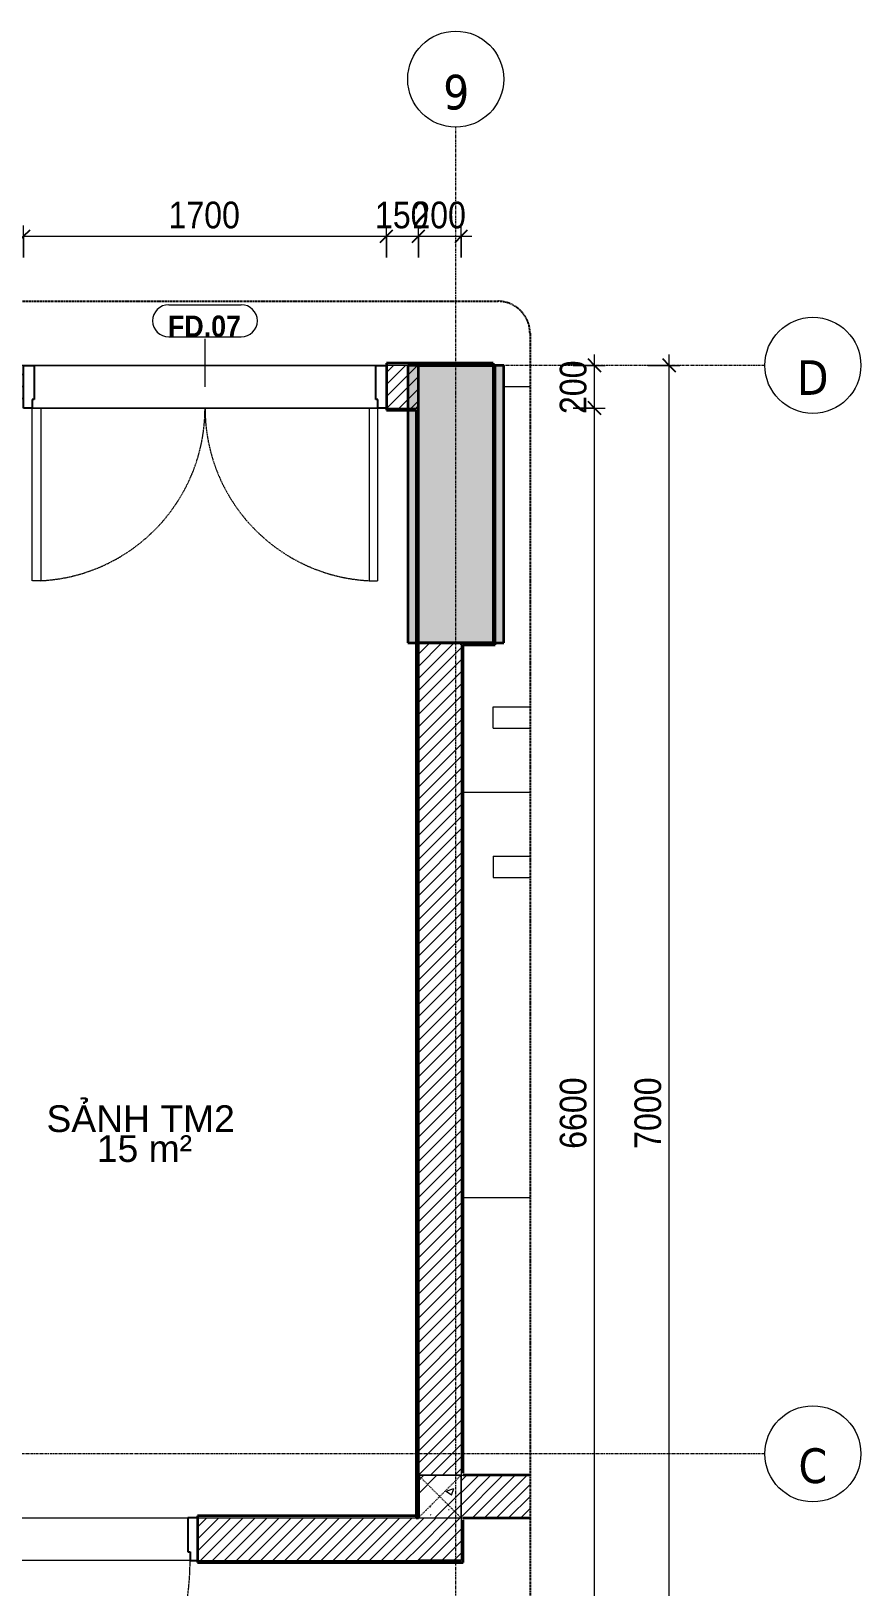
# Model space of a CAD drawing. Header units: millimetres. Extents: x 75804 to 125408, y 2002 to 35126.
# Drawn here: x 81563 to 85451, y 27813 to 35103 of the extents above; entities that cross this region are included whole.
import ezdxf

# ---------------------------------------------------------------- set-up
doc = ezdxf.new("R2010")
doc.units = ezdxf.units.MM
for name, pattern in [('Dash', [6, 3, -3]), ('Dash - Tight', [4.5, 3, -1.5]), ('Grid Line', [22.225, 12.7, -3.175, 3.175, -3.175]), ('Hidden', [7.14375, 4.7625, -2.38125])]:
    doc.linetypes.add(name, pattern=pattern)
for name, color, linetype, lineweight in [('0-1', 7, 'Continuous', 5), ('A-ANNO-DIMS', 211, 'Continuous', 9), ('A-ANNO-DIMS-50', 211, 'Continuous', 9), ('A-AREA-IDEN', 2, 'Continuous', 9), ('A-DETL-GENF-1', 92, 'Dash - Tight', 18), ('A-DETL-GENF-2', 92, 'Hidden', 25), ('A-DOOR', 31, 'Continuous', 18), ('A-DOOR-FRAM', 31, 'Continuous', 25), ('A-DOOR-IDEN', 31, 'Continuous', 9), ('A-FLOR', 192, 'Continuous', 18), ('A-WALL', 113, 'Continuous', 18), ('A-WALL-1', 113, 'Continuous', 35), ('A-WALL-PATT-1', 111, 'Continuous', 18), ('C-PRKG', 70, 'Continuous', 18), ('S-COLS', 52, 'Continuous', 18), ('S-COLS-1', 9, 'Continuous', 5), ('S-COLS-2', 7, 'Continuous', 35), ('S-COLS-3', 52, 'Dash', 18), ('S-COLS-4', 254, 'Continuous', 18), ('S-COLS-5', 52, 'Continuous', 35), ('S-COLS-HDLN', 52, 'Dash', 18), ('S-GRID-1', 1, 'Grid Line', 9), ('S-GRID-IDEN', 1, 'Continuous', 9)]:
    doc.layers.add(name, color=color, linetype=linetype, lineweight=lineweight)
doc.styles.add('Arial_1', font='arial.ttf', dxfattribs={"height": 125})
doc.styles.add('Arial_B', font='arialbd.ttf', dxfattribs={"width": 0.9, "height": 100})
doc.styles.add('Tahoma_B', font='tahomabd.ttf', dxfattribs={"height": 162.5})
doc.styles.add('UTM Avo', font='', dxfattribs={"width": 0.9, "height": 125})
doc.styles.get('UTM Avo').set_extended_font_data('UTM Avo')
doc.dimstyles.new('1_Dim_chi_tiet_2_5', dxfattribs={"dimscale": 304.8, "dimtxt": 124.912619, "dimasz": 0.19685, "dimexe": 0.164042, "dimexo": 0.0625, "dimgap": 0.016404, "dimtad": 1, "dimdec": 0, "dimrnd": 5, "dimzin": 0, "dimdsep": 46, "dimtxsty": 'UTM Avo', "dimblk1": 'OBLIQUE', "dimblk2": 'OBLIQUE', "dimsah": 1, "dimcen": 0.09, "dimdle": 0.164042, "dimazin": 0, "dimtfac": 1, "dimtdec": 4, "dimtix": 1, "dimtmove": 0, "dimatfit": 3, "dimfxl": 0.328084, "dimfxlon": 1, "dimtvp": 1, "dimtolj": 1, "dimtzin": 0, "dimarcsym": 2})
pattern_1 = [(45, (0, 0), (-28.284271, 28.284271), [])]
pattern_2 = [(50, (0, 0), (364.3679, -31.8783), [38.1, -419.1]), (355, (0, 0), (-70.4859, 382.1133), [30.48, -335.28]), (100.451, (30.36, -2.66), (293.885, 350.2334), [32.38, -356.18]), (46.184, (0, 101.6), (542.1585, -84.0858), [57.15, -628.65]), (96.636, (45.2, 94.6), (474.805, 494.8554), [48.57, -534.27]), (351.184, (0, 101.6), (474.8102, 494.85), [45.72, -502.92]), (21, (50.8, 76.2), (303.2285, -204.5305), [38.1, -419.1]), (326, (50.8, 76.2), (123.6039, 368.376), [30.48, -335.28]), (71.451, (76.07, 59.16), (426.8341, 163.8427), [32.38, -356.18]), (37.5, (0, 0), (6.17665, 169.11015), [3.353, -327.863, 3.353, -337.007, -336.55]), (37.5, (0, 0), (6.17665, 169.11015), [-671.576, 3.353, -333.197]), (7.5, (0, 0), (133.63888, 200.3615), [3.353, -190.703, 3.353, -320.243, -128.27]), (7.5, (0, 0), (133.63888, 200.3615), [-517.652, 3.353, -124.917]), (327.5, (-113.28, 0), (271.18182, -11.45836), [3.353, -123.647, 3.353, -392.887, -525.78]), (327.5, (-113.28, 0), (271.18182, -11.45836), [-523.24, 3.353, -522.427]), (317.5, (-164.08, 0), (296.2585, 50.85285), [3.353, -161.747, 3.353, -259.791, -373.38]), (317.5, (-164.08, 0), (296.2585, 50.85285), [-428.244, 3.353, -370.027]), (45, (0, 0), (-125.7236, 125.7236), []), (45, (0, 190.5), (-125.7236, 125.7236), [])]

# ---------------------------------------------------------------- blocks, each defined once
blk = doc.blocks.new('NCV_TKTC_KET CAU_rvt-1-TKCS_THANG MÁY TM2- MẶT BẰNG TẦNG HẦM')
at = {"layer": 'S-COLS-1'}
blk.add_hatch(color=256, dxfattribs=at).paths.add_polyline_path([(83777.6, 32236.9), (83777.6, 33536.9), (83327.6, 33536.9), (83327.6, 32236.9)])
at = {"layer": 'S-COLS-2'}
for p, q in [((83777.6, 33536.9), (83327.6, 33536.9)), ((83327.6, 33536.9), (83327.6, 32236.9)), ((83777.6, 32236.9), (83777.6, 33536.9)), ((83327.6, 32236.9), (83777.6, 32236.9))]:
    blk.add_line(p, q, dxfattribs=at)
blk = doc.blocks.new('FD_07 - FD_07-1700x2200-CỬA ĐI 2 CÁNH-957538-TKCS_THANG MÁY TM2- MẶT BẰNG TẦNG HẦM')
at = {"layer": 'A-DETL-GENF-1'}
for p, q in [((-810, -910), (-810, -100)), ((-810, -100), (-770, -100)), ((-770, -100), (-770, -910)), ((810, -100), (770, -100)), ((770, -100), (770, -910)), ((810, -910), (810, -100)), ((-770, -910), (-810, -910)), ((770, -910), (810, -910))]:
    blk.add_line(p, q, dxfattribs=at)
for centre, start, end in [((-810, -100), 272.83057, 360), ((810, -100), 180, 267.16943)]:
    blk.add_arc(centre, 810, start, end, dxfattribs=at)
at = {"layer": 'A-DOOR'}
for p, q in [((800, 100), (-800, 100)), ((-810, -100), (810, -100))]:
    blk.add_line(p, q, dxfattribs=at)
at = {"layer": 'A-DOOR-FRAM'}
for p, q in [((-850, 100), (-800, 100)), ((-850, -100), (-850, 100)), ((-800, 100), (-800, -60)), ((800, 100), (850, 100)), ((800, -60), (800, 100)), ((850, 100), (850, -100)), ((-800, -60), (-810, -60)), ((-810, -60), (-810, -100)), ((810, -60), (800, -60)), ((810, -100), (810, -60)), ((-810, -100), (-850, -100)), ((850, -100), (810, -100))]:
    blk.add_line(p, q, dxfattribs=at)
blk = doc.blocks.new('FD_01 - FD_01-1200x2200mm-1787917-TKCS_THANG MÁY TM2- MẶT BẰNG TẦNG HẦM')
at = {"layer": 'A-DETL-GENF-1'}
for p, q in [((570, 100), (570, 1320)), ((570, 1320), (610, 1320)), ((610, 1320), (610, 100)), ((610, 100), (570, 100))]:
    blk.add_line(p, q, dxfattribs=at)
blk.add_arc((610, 100), 1220, 91.87889, 180, dxfattribs=at)
at = {"layer": 'A-DOOR-FRAM'}
for p, q in [((-610, 100), (-645, 100)), ((-645, 100), (-645, -100)), ((-610, 60), (-610, 100)), ((645, 100), (610, 100)), ((610, 100), (610, 60)), ((645, -100), (645, 100)), ((-600, 60), (-610, 60)), ((-600, -100), (-600, 60)), ((610, 60), (600, 60)), ((600, 60), (600, -100)), ((-645, -100), (-600, -100)), ((600, -100), (645, -100))]:
    blk.add_line(p, q, dxfattribs=at)
blk = doc.blocks.new('XE MAY2 - xe may 2-612722-TKCS_THANG MÁY TM2- MẶT BẰNG TẦNG HẦM')
at = {"layer": 'C-PRKG'}
for p, q in [((-1900, 476.9), (-1900, 790)), ((0, 790), (0, 476.9)), ((-300, 650), (-400, 650)), ((-400, 650), (-400, 476.9)), ((-300, 650), (-300, 476.9))]:
    blk.add_line(p, q, dxfattribs=at)
blk = doc.blocks.new('XE MAY2 - xe may 2-V3-TKCS_THANG MÁY TM2- MẶT BẰNG TẦNG HẦM')
at = {"layer": 'C-PRKG'}
for p, q in [((-1900, -476.9), (-1900, -600)), ((-400, -650), (-400, -476.9)), ((-300, -650), (-300, -476.9)), ((0, -790), (0, -476.9)), ((-300, -650), (-400, -650))]:
    blk.add_line(p, q, dxfattribs=at)
blk = doc.blocks.new('G1_SOF - BO TRU - 200x200-3845341-TKCS_THANG MÁY TM2- MẶT BẰNG TẦNG HẦM')
at = {"layer": 'S-COLS-HDLN'}
for p, q in [((-100, 100), (100, -100)), ((100, 100), (-100, -100))]:
    blk.add_line(p, q, dxfattribs=at)
blk = doc.blocks.new('BORDER VIEW - BORDER VIEW-1938873-TKCS_THANG MÁY TM2- MẶT BẰNG TẦNG HẦM')
at = {"layer": 'A-DETL-GENF-2'}
for p, q in [((150, 8500), (6798.1, 8500)), ((6948.1, 8350), (6948.1, 150))]:
    blk.add_line(p, q, dxfattribs=at)
blk.add_arc((6798.1, 8350), 150, 0, 90, dxfattribs=at)
blk = doc.blocks.new('Grid - M_Grid Head - Circle-353313-TKCS_THANG MÁY TM2- MẶT BẰNG TẦNG HẦM')
at = {"layer": 'S-GRID-IDEN'}
blk.add_circle((0, 0), 4.5, dxfattribs=at)
blk = doc.blocks.new('STN_Door Tag - STN_Door Tag-1788670-TKCS_THANG MÁY TM2- MẶT BẰNG TẦNG HẦM')
at = {"layer": 'A-DOOR-IDEN'}
for p, q in [((-3.37, 1.49), (3.43, 1.49)), ((-3.37, -1.52), (3.43, -1.52))]:
    blk.add_line(p, q, dxfattribs=at)
for centre, start, end in [((-3.37, -0.01), 90, 270), ((3.43, -0.01), 270, 90)]:
    blk.add_arc(centre, 1.51, start, end, dxfattribs=at)
blk = doc.blocks.new('DIMBLOCK5-TKCS_THANG MÁY TM2- MẶT BẰNG TẦNG HẦM')
at = {"layer": 'A-ANNO-DIMS-50'}
for p, q in [((81527.6, 34041.4), (81527.6, 34191.4)), ((83227.6, 34041.4), (83227.6, 34191.4)), ((81527.6, 34141.4), (83227.6, 34141.4)), ((81527.6, 34141.4), (81527.6, 34041.4)), ((83227.6, 34141.4), (83227.6, 34041.4))]:
    blk.add_line(p, q, dxfattribs=at)
at = {"layer": 'A-ANNO-DIMS-50', "lineweight": 25}
for p, q in [((81527.6, 34141.4), (81497.6, 34111.4)), ((81527.6, 34141.4), (81557.6, 34171.4)), ((83227.6, 34141.4), (83197.6, 34111.4)), ((83227.6, 34141.4), (83257.6, 34171.4))]:
    blk.add_line(p, q, dxfattribs=at)
at = {"layer": 'A-ANNO-DIMS-50', "color": 0, "insert": (82206.4, 34303.8), "char_height": 125, "width": 410.824, "attachment_point": 1, "line_spacing_factor": 1.110334, "style": 'UTM Avo'}
blk.add_mtext('1700', dxfattribs=at)
blk = doc.blocks.new('_Oblique')
at = {"color": 0, "linetype": 'ByBlock', "lineweight": -2}
blk.add_line((-0.5, -0.5), (0.5, 0.5), dxfattribs=at)
blk = doc.blocks.new('DIMBLOCK6-TKCS_THANG MÁY TM2- MẶT BẰNG TẦNG HẦM')
at = {"layer": 'A-ANNO-DIMS-50'}
for p, q in [((83227.6, 34041.4), (83227.6, 34191.4)), ((83377.6, 34041.4), (83377.6, 34191.4)), ((83227.6, 34141.4), (83377.6, 34141.4)), ((83227.6, 34141.4), (83227.6, 34041.4)), ((83377.6, 34141.4), (83377.6, 34041.4))]:
    blk.add_line(p, q, dxfattribs=at)
at = {"layer": 'A-ANNO-DIMS-50', "lineweight": 25}
for p, q in [((83227.6, 34141.4), (83197.6, 34111.4)), ((83227.6, 34141.4), (83257.6, 34171.4)), ((83377.6, 34141.4), (83347.6, 34111.4)), ((83377.6, 34141.4), (83407.6, 34171.4))]:
    blk.add_line(p, q, dxfattribs=at)
at = {"layer": 'A-ANNO-DIMS-50', "color": 0, "insert": (83174.2, 34303.8), "char_height": 125, "width": 308.118, "attachment_point": 1, "line_spacing_factor": 1.110334, "style": 'UTM Avo'}
blk.add_mtext('150', dxfattribs=at)
blk = doc.blocks.new('DIMBLOCK7-TKCS_THANG MÁY TM2- MẶT BẰNG TẦNG HẦM')
at = {"layer": 'A-ANNO-DIMS-50'}
for p, q in [((83377.6, 34041.4), (83377.6, 34191.4)), ((83577.6, 34041.4), (83577.6, 34191.4)), ((83377.6, 34141.4), (83627.6, 34141.4)), ((83377.6, 34141.4), (83377.6, 34041.4)), ((83577.6, 34141.4), (83577.6, 34041.4))]:
    blk.add_line(p, q, dxfattribs=at)
at = {"layer": 'A-ANNO-DIMS-50', "lineweight": 25}
for p, q in [((83377.6, 34141.4), (83347.6, 34111.4)), ((83377.6, 34141.4), (83407.6, 34171.4)), ((83577.6, 34141.4), (83547.6, 34111.4)), ((83577.6, 34141.4), (83607.6, 34171.4))]:
    blk.add_line(p, q, dxfattribs=at)
at = {"layer": 'A-ANNO-DIMS-50', "color": 0, "insert": (83349.2, 34303.8), "char_height": 125, "width": 308.118, "attachment_point": 1, "line_spacing_factor": 1.110334, "style": 'UTM Avo'}
blk.add_mtext('200', dxfattribs=at)
blk = doc.blocks.new('DIMBLOCK21-TKCS_THANG MÁY TM2- MẶT BẰNG TẦNG HẦM')
at = {"layer": 'A-ANNO-DIMS-50'}
for p, q in [((84102.5, 33336.9), (84252.5, 33336.9)), ((84202.5, 33336.9), (84102.5, 33336.9)), ((84202.5, 26736.9), (84202.5, 33336.9)), ((84102.5, 26736.9), (84252.5, 26736.9)), ((84202.5, 26736.9), (84102.5, 26736.9))]:
    blk.add_line(p, q, dxfattribs=at)
at = {"layer": 'A-ANNO-DIMS-50', "lineweight": 25}
for p, q in [((84202.5, 33336.9), (84172.5, 33366.9)), ((84202.5, 33336.9), (84232.5, 33306.9)), ((84202.5, 26736.9), (84172.5, 26766.9)), ((84202.5, 26736.9), (84232.5, 26706.9))]:
    blk.add_line(p, q, dxfattribs=at)
at = {"layer": 'A-ANNO-DIMS-50', "color": 0, "insert": (84040.1, 29865.8), "char_height": 125, "width": 410.824, "attachment_point": 1, "rotation": 90, "line_spacing_factor": 1.110334, "style": 'UTM Avo'}
blk.add_mtext('6600', dxfattribs=at)
blk = doc.blocks.new('DIMBLOCK22-TKCS_THANG MÁY TM2- MẶT BẰNG TẦNG HẦM')
at = {"layer": 'A-ANNO-DIMS-50'}
for p, q in [((84102.5, 33536.9), (84252.5, 33536.9)), ((84202.5, 33536.9), (84102.5, 33536.9)), ((84202.5, 33336.9), (84202.5, 33586.9)), ((84102.5, 33336.9), (84252.5, 33336.9)), ((84202.5, 33336.9), (84102.5, 33336.9))]:
    blk.add_line(p, q, dxfattribs=at)
at = {"layer": 'A-ANNO-DIMS-50', "lineweight": 25}
for p, q in [((84202.5, 33536.9), (84172.5, 33566.9)), ((84202.5, 33536.9), (84232.5, 33506.9)), ((84202.5, 33336.9), (84172.5, 33366.9)), ((84202.5, 33336.9), (84232.5, 33306.9))]:
    blk.add_line(p, q, dxfattribs=at)
at = {"layer": 'A-ANNO-DIMS-50', "color": 0, "insert": (84040.1, 33308.6), "char_height": 125, "width": 308.118, "attachment_point": 1, "rotation": 90, "line_spacing_factor": 1.110334, "style": 'UTM Avo'}
blk.add_mtext('200', dxfattribs=at)
blk = doc.blocks.new('DIMBLOCK23-TKCS_THANG MÁY TM2- MẶT BẰNG TẦNG HẦM')
at = {"layer": 'A-ANNO-DIMS-50'}
for p, q in [((84452.5, 33536.9), (84602.5, 33536.9)), ((84552.5, 33536.9), (84452.5, 33536.9)), ((84552.5, 26486.9), (84552.5, 33586.9)), ((84452.5, 26536.9), (84602.5, 26536.9)), ((84552.5, 26536.9), (84452.5, 26536.9))]:
    blk.add_line(p, q, dxfattribs=at)
at = {"layer": 'A-ANNO-DIMS-50', "lineweight": 25}
for p, q in [((84552.5, 33536.9), (84522.5, 33566.9)), ((84552.5, 33536.9), (84582.5, 33506.9)), ((84552.5, 26536.9), (84522.5, 26566.9)), ((84552.5, 26536.9), (84582.5, 26506.9))]:
    blk.add_line(p, q, dxfattribs=at)
at = {"layer": 'A-ANNO-DIMS-50', "color": 0, "insert": (84390.1, 29865.8), "char_height": 125, "width": 410.824, "attachment_point": 1, "rotation": 90, "line_spacing_factor": 1.110334, "style": 'UTM Avo'}
blk.add_mtext('7000', dxfattribs=at)

msp = doc.modelspace()

# ---------------------------------------------------------------- hatches: boundary and pattern name
at = {"layer": 'A-WALL-PATT-1'}
h = msp.add_hatch(dxfattribs=at)
h.set_pattern_fill('FP_1', color=256, style=0, pattern_type=2)
h.set_pattern_definition(pattern_1)
h.paths.add_polyline_path([(83367.6, 33336.9), (83377.6, 33336.9), (83377.6, 33536.9), (83227.6, 33536.9), (83227.6, 33336.9)])
h.paths.add_polyline_path([(81527.6, 33336.9), (81527.6, 33536.9), (80552.6, 33536.9), (80552.6, 33336.9), (80842.4, 33336.9)])
h = msp.add_hatch(dxfattribs=at)
h.set_pattern_fill('FP_1', color=256, style=0, pattern_type=2)
h.set_pattern_definition(pattern_1)
h.paths.add_polyline_path([(83577.6, 27936.9), (83577.6, 28136.9), (83377.6, 28136.9), (83377.6, 27936.9)])
h.paths.add_polyline_path([(83377.6, 28336.9), (83577.6, 28336.9), (83577.6, 32237), (83377.6, 32237), (83377.6, 29734.6)])
h = msp.add_hatch(dxfattribs=at)
h.set_pattern_fill('FP_1', color=256, style=0, pattern_type=2)
h.set_pattern_definition(pattern_1)
h.paths.add_polyline_path([(83900.7, 28136.9), (83900.7, 28336.9), (83577.6, 28336.9), (83577.6, 28136.9), (83587.6, 28136.9)])
h = msp.add_hatch(dxfattribs=at)
h.set_pattern_fill('FP_1', color=256, style=0, pattern_type=2)
h.set_pattern_definition(pattern_1)
h.paths.add_polyline_path([(83377.6, 27936.9), (83377.6, 28136.9), (82342.6, 28136.9), (82342.6, 27936.9), (82796.4, 27936.9)])
h.paths.add_polyline_path([(80842.4, 27936.9), (81052.6, 27936.9), (81052.6, 28136.9), (80552.6, 28136.9), (80552.6, 27936.9)])
at = {"layer": 'S-COLS-4'}
h = msp.add_hatch(dxfattribs=at)
h.set_pattern_fill('FP_2', color=256, style=0, pattern_type=2)
h.set_pattern_definition(pattern_2)
h.paths.add_polyline_path([(83577.6, 28136.9), (83577.6, 28336.9), (83377.6, 28336.9), (83377.6, 28136.9)])
h = msp.add_hatch(dxfattribs=at)
h.set_pattern_fill('FP_2', color=256, style=0, pattern_type=2)
h.set_pattern_definition(pattern_2)
h.paths.add_polyline_path([(83577.6, 28136.9), (83577.6, 28336.9), (83377.6, 28336.9), (83377.6, 28136.9)])

# ---------------------------------------------------------------- linework, layer by layer
at = {"layer": 'A-DOOR-IDEN'}
msp.add_line((82377.6, 33436.9), (82377.6, 33661.6), dxfattribs=at)
at = {"layer": 'A-FLOR'}
for p, q in [((81577.6, 33536.9), (83177.6, 33536.9)), ((83187.6, 33336.9), (81567.6, 33336.9)), ((81097.6, 28136.9), (82297.6, 28136.9)), ((82307.6, 27936.9), (81087.6, 27936.9))]:
    msp.add_line(p, q, dxfattribs=at)
at = {"layer": 'A-WALL'}
for p, q in [((83377.6, 33536.9), (83227.6, 33536.9)), ((83227.6, 33336.9), (83367.6, 33336.9)), ((83577.6, 32226.9), (83577.6, 28136.9)), ((83377.6, 28336.9), (83587.6, 28336.9)), ((82342.6, 28136.9), (83587.6, 28136.9)), ((83577.6, 28136.9), (83577.6, 27936.9)), ((82342.6, 27936.9), (83377.6, 27936.9))]:
    msp.add_line(p, q, dxfattribs=at)
at = {"layer": 'A-WALL-1'}
for p, q in [((83227.6, 33546.9), (83227.6, 33326.9)), ((83727.6, 33546.9), (83227.6, 33546.9)), ((83377.6, 33336.9), (83377.6, 33536.9)), ((83377.6, 33536.9), (83737.6, 33536.9)), ((83727.6, 33546.9), (83727.6, 32236.9)), ((83737.6, 32226.9), (83737.6, 33536.9)), ((83227.6, 33326.9), (83367.6, 33326.9)), ((83377.6, 33336.9), (83367.6, 33336.9)), ((83367.6, 33326.9), (83367.6, 28136.9)), ((83377.6, 28136.9), (83377.6, 33336.9)), ((83577.6, 32237), (83377.6, 32237)), ((83577.6, 32237), (83577.6, 32226.9)), ((83727.6, 32236.9), (83577.6, 32236.9)), ((83587.6, 32226.9), (83737.6, 32226.9)), ((83587.6, 28346.9), (83587.6, 32226.9)), ((83900.7, 28336.9), (83587.6, 28336.9)), ((82342.6, 28146.9), (82342.6, 27926.9)), ((83377.6, 28146.9), (82342.6, 28146.9)), ((83367.6, 28136.9), (83377.6, 28136.9)), ((83587.6, 28136.9), (83900.7, 28136.9)), ((83587.6, 27926.9), (83587.6, 28126.9)), ((82342.6, 27926.9), (83587.6, 27926.9)), ((83377.6, 27936.9), (83577.6, 27936.9))]:
    msp.add_line(p, q, dxfattribs=at)
at = {"layer": 'S-COLS'}
for p, q in [((83577.6, 28336.9), (83377.6, 28336.9)), ((83577.6, 28136.9), (83577.6, 28336.9)), ((83377.6, 28136.9), (83577.6, 28136.9))]:
    msp.add_line(p, q, dxfattribs=at)
at = {"layer": 'S-COLS-5'}
msp.add_line((83377.6, 28336.9), (83377.6, 28136.9), dxfattribs=at)
at = {"layer": 'S-GRID-1'}
for p, q in [((83552.6, 33402.9), (83552.6, 34652.9)), ((83751.4, 33536.9), (77503.7, 33536.9)), ((85001.4, 33536.9), (83751.4, 33536.9)), ((83552.6, 25449.1), (83552.6, 33402.9)), ((83751.4, 28436.9), (77503.7, 28436.9)), ((85001.4, 28436.9), (83751.4, 28436.9))]:
    msp.add_line(p, q, dxfattribs=at)

# ---------------------------------------------------------------- block references
at = {"layer": '0-1'}
msp.add_blockref('NCV_TKTC_KET CAU_rvt-1-TKCS_THANG MÁY TM2- MẶT BẰNG TẦNG HẦM', (0, 0), dxfattribs=at)
at = {"layer": 'A-DETL-GENF-1'}
msp.add_blockref('BORDER VIEW - BORDER VIEW-1938873-TKCS_THANG MÁY TM2- MẶT BẰNG TẦNG HẦM', (76952.6, 25336.9), dxfattribs=at)
at = {"layer": 'A-DOOR'}
msp.add_blockref('FD_07 - FD_07-1700x2200-CỬA ĐI 2 CÁNH-957538-TKCS_THANG MÁY TM2- MẶT BẰNG TẦNG HẦM', (82377.6, 33436.9), dxfattribs=at)
at = {"layer": 'A-DOOR', "rotation": 180}
msp.add_blockref('FD_01 - FD_01-1200x2200mm-1787917-TKCS_THANG MÁY TM2- MẶT BẰNG TẦNG HẦM', (81697.6, 28036.9), dxfattribs=at)
at = {"layer": 'A-DOOR-IDEN', "xscale": 49.99999999999998, "yscale": 49.99999999999998, "zscale": 49.99999999999998}
msp.add_blockref('STN_Door Tag - STN_Door Tag-1788670-TKCS_THANG MÁY TM2- MẶT BẰNG TẦNG HẦM', (82376, 33746.1), dxfattribs=at)
at = {"layer": 'C-PRKG'}
for name, rotation in [('XE MAY2 - xe may 2-V3-TKCS_THANG MÁY TM2- MẶT BẰNG TẦNG HẦM', 270.0000000000008), ('XE MAY2 - xe may 2-612722-TKCS_THANG MÁY TM2- MẶT BẰNG TẦNG HẦM', 89.99999999999959)]:
    msp.add_blockref(name, (84377.6, 31536.9), dxfattribs=dict(at, rotation=rotation))
at = {"layer": 'S-COLS-3'}
msp.add_blockref('G1_SOF - BO TRU - 200x200-3845341-TKCS_THANG MÁY TM2- MẶT BẰNG TẦNG HẦM', (83477.6, 28236.9), dxfattribs=at)
at = {"layer": 'S-GRID-IDEN', "xscale": 49.99999999999998, "yscale": 49.99999999999998, "zscale": 49.99999999999998}
msp.add_blockref('Grid - M_Grid Head - Circle-353313-TKCS_THANG MÁY TM2- MẶT BẰNG TẦNG HẦM', (83552.6, 34877.9), dxfattribs=at)
at = {"layer": 'S-GRID-IDEN', "xscale": 49.99999999999998, "yscale": 49.99999999999998, "zscale": 49.99999999999998, "rotation": 89.9999999999998}
for p in [(85226.4, 33536.9), (85226.4, 28436.9)]:
    msp.add_blockref('Grid - M_Grid Head - Circle-353313-TKCS_THANG MÁY TM2- MẶT BẰNG TẦNG HẦM', p, dxfattribs=at)

# ---------------------------------------------------------------- texts
at = {"layer": 'A-AREA-IDEN', "char_height": 125, "line_spacing_factor": 0.936439, "style": 'Arial_1'}
for s, insert, width, attachment_point in [('\\pt2.5,5,7.5,10,12.5,15,17.5,20,22.5,25,27.5,30,32.5,35,37.5,40,42.5,45,47.5,50,52.5,55,57.5,60,62.5,65,67.5,70,72.5,75,77.5,80;SẢNH TM2', (82076, 29943), 883, 8), ('\\pt2.5,5,7.5,10,12.5,15,17.5,20,22.5,25,27.5,30,32.5,35,37.5,40,42.5,45,47.5,50,52.5,55,57.5,60,62.5,65,67.5,70,72.5,75,77.5,80;15 m²', (82093.8, 29866.1), 453, 5)]:
    msp.add_mtext(s, dxfattribs=dict(at, insert=insert, width=width, attachment_point=attachment_point))
at = {"layer": 'A-DOOR-IDEN', "insert": (82375, 33719.4), "char_height": 100, "width": 351.45, "attachment_point": 5, "line_spacing_factor": 0.936439, "style": 'Arial_B'}
msp.add_mtext('\\pt2.25,4.5,6.75,9,11.25,13.5,15.75,18,20.25,22.5,24.75,27,29.25,31.5,33.75,36,38.25,40.5,42.75,45,47.25,49.5,51.75,54,56.25,58.5,60.75,63,65.25,67.5,69.75,72;FD.07', dxfattribs=at)

# ---------------------------------------------------------------- dimensions: what is measured, and where the dimension line sits
at = {"layer": 'A-ANNO-DIMS'}
for base, p1, p2, override, picture, middle in [((83227.6, 34141.4), (81527.6, 34041.4), (83227.6, 34041.4), {"dimpost": '<>', "dimfxl": 1700}, 'DIMBLOCK5-TKCS_THANG MÁY TM2- MẶT BẰNG TẦNG HẦM', (82377.6, 34211.1)), ((83377.6, 34141.4), (83227.6, 34041.4), (83377.6, 34041.4), {"dimpost": '<>', "dimfxl": 150}, 'DIMBLOCK6-TKCS_THANG MÁY TM2- MẶT BẰNG TẦNG HẦM', (83302.6, 34211.1)), ((83577.6, 34141.4), (83377.6, 34041.4), (83577.6, 34041.4), {"dimpost": '<>', "dimfxl": 200}, 'DIMBLOCK7-TKCS_THANG MÁY TM2- MẶT BẰNG TẦNG HẦM', (83477.6, 34211.1))]:
    dim = msp.add_linear_dim(base=base, p1=p1, p2=p2, dimstyle='1_Dim_chi_tiet_2_5', override=override, dxfattribs=at)
    dim.commit()
    dim.dimension.update_dxf_attribs({"geometry": picture, "text_midpoint": middle})
for base, p1, p2, override, picture, middle in [((84202.5, 33536.9), (84102.5, 33336.9), (84102.5, 33536.9), {"dimpost": '<>', "dimfxl": 200}, 'DIMBLOCK22-TKCS_THANG MÁY TM2- MẶT BẰNG TẦNG HẦM', (84132.8, 33436.9)), ((84552.5, 33536.9), (84452.5, 26536.9), (84452.5, 33536.9), {"dimpost": '<>', "dimfxl": 7000}, 'DIMBLOCK23-TKCS_THANG MÁY TM2- MẶT BẰNG TẦNG HẦM', (84482.8, 30036.9)), ((84202.5, 33336.9), (84102.5, 26736.9), (84102.5, 33336.9), {"dimpost": '<>', "dimfxl": 6600}, 'DIMBLOCK21-TKCS_THANG MÁY TM2- MẶT BẰNG TẦNG HẦM', (84132.8, 30036.9))]:
    dim = msp.add_linear_dim(base=base, p1=p1, p2=p2, angle=90, dimstyle='1_Dim_chi_tiet_2_5', override=override, dxfattribs=at)
    dim.commit()
    dim.dimension.update_dxf_attribs({"geometry": picture, "text_midpoint": middle})

# ---------------------------------------------------------------- next in the draw order: texts
at = {"layer": 'S-GRID-IDEN', "char_height": 162.5, "attachment_point": 5, "line_spacing_factor": 0.996129, "style": 'Tahoma_B', "bg_fill": 3, "box_fill_scale": 1.25, "bg_fill_color": 256, "bg_fill_true_color": 13158600, "bg_fill_transparency": 0}
for s, insert, width in [('\\pt634.99962,1269.99925,1905.0005,2540.00013,3174.99975,3809.99937,4445.00062,5080.00025,5714.99987,6349.9995,6985.00075,7620.00037,8255,8889.99962,9524.99925,10160.0005,10795.00013,11429.99975,12064.99938,12700.00063,13335.00025,13969.99988,14604.9995,15240.00075,15875.00038,16510,17144.99963,17779.99925,18415.0005,19050.00013,19684.99975,20319.99938;9', (83554.9, 34815.5), 145.5), ('\\pt634.99962,1269.99925,1905.0005,2540.00013,3174.99975,3809.99937,4445.00062,5080.00025,5714.99987,6349.9995,6985.00075,7620.00037,8255,8889.99962,9524.99925,10160.0005,10795.00013,11429.99975,12064.99938,12700.00063,13335.00025,13969.99988,14604.9995,15240.00075,15875.00038,16510,17144.99963,17779.99925,18415.0005,19050.00013,19684.99975,20319.99938;D', (85225.9, 33479.7), 172), ('\\pt634.99962,1269.99925,1905.0005,2540.00013,3174.99975,3809.99937,4445.00062,5080.00025,5714.99987,6349.9995,6985.00075,7620.00037,8255,8889.99962,9524.99925,10160.0005,10795.00013,11429.99975,12064.99938,12700.00063,13335.00025,13969.99988,14604.9995,15240.00075,15875.00038,16510,17144.99963,17779.99925,18415.0005,19050.00013,19684.99975,20319.99938;C', (85225.9, 28379.7), 152)]:
    msp.add_mtext(s, dxfattribs=dict(at, insert=insert, width=width))

doc.saveas('drawing.dxf')
